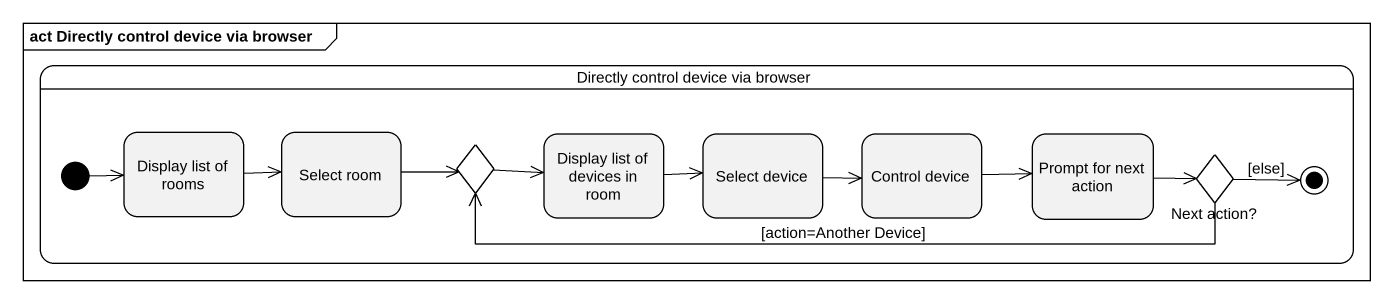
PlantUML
@startuml
mainframe act Directly control device via browser
hide empty description
state "Directly control device via browser" as Directly_control_device_via {
  state "Display list of rooms" as Display_list_of_rooms
  state "Select room" as Select_room
  state choice1 <<choice>>
  state "Display list of devices in room" as Display_list_of_devices_in
  state "Select device" as Select_device
  state "Control device" as Control_device
  state "Prompt for next action" as Prompt_for_next_action
  state "Next action?" as Next_action <<choice>>
  [*] -right-> Display_list_of_rooms
  Next_action -right-> [*] : [else]
}
Display_list_of_rooms -right-> Select_room
Select_room -right-> choice1
choice1 -right-> Display_list_of_devices_in
Display_list_of_devices_in -right-> Select_device
Select_device -right-> Control_device
Control_device -right-> Prompt_for_next_action
Prompt_for_next_action -right-> Next_action
Next_action -left-> choice1 : [action=Another Device]
@enduml
